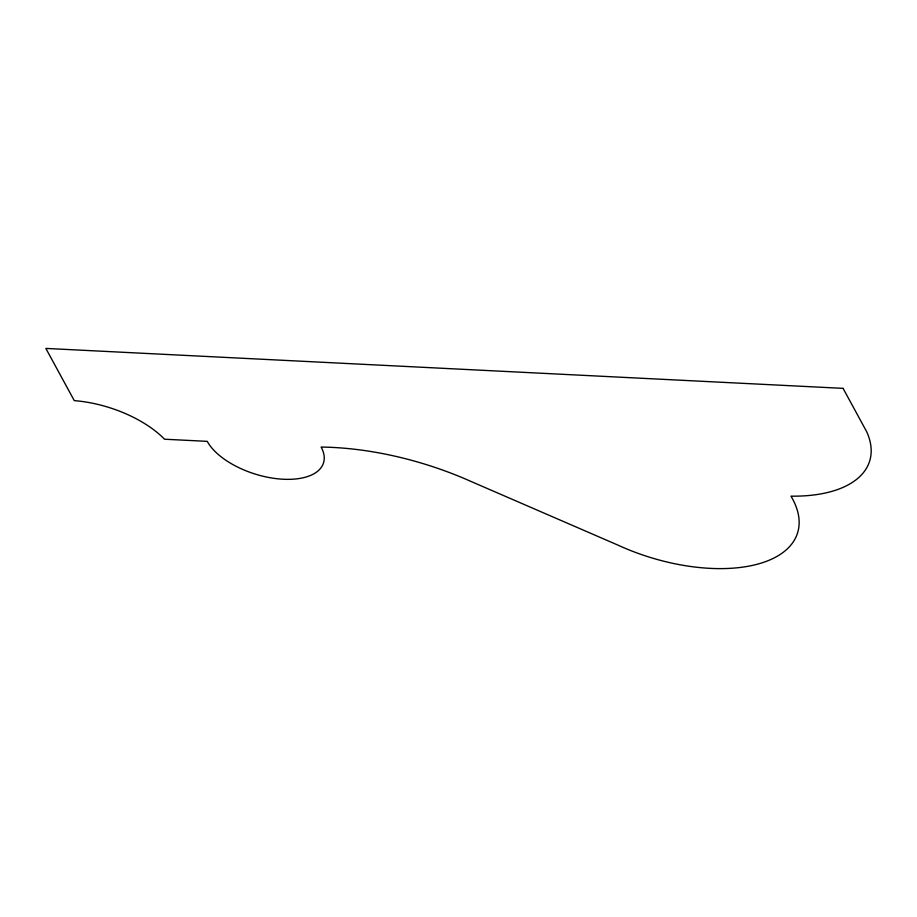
<?xml version="1.0" encoding="UTF-8"?>
<svg xmlns="http://www.w3.org/2000/svg" width="917" height="917" viewBox="0 0 917 917"><rect width="100%" height="100%" fill="white"/><g stroke="black" fill="none" stroke-linecap="round" stroke-linejoin="round"><path stroke-width="1.38" d="M843.078 388.361L45.85 348.414L74.277 400.626A85.017 42.641 17.5 0 1 164.533 439.22L207.242 441.352A62.196 31.189 17.5 0 0 283.25 479.236A62.196 31.189 17.5 0 0 321.133 447.06A207.551 104.091 17.5 0 1 471.372 481.608L617.806 545.053A134.799 67.606 17.5 0 0 758.783 563.817A134.799 67.606 17.5 0 0 790.993 496.154A132.392 66.391 17.5 0 0 866.737 431.815L843.078 388.361"/></g></svg>
